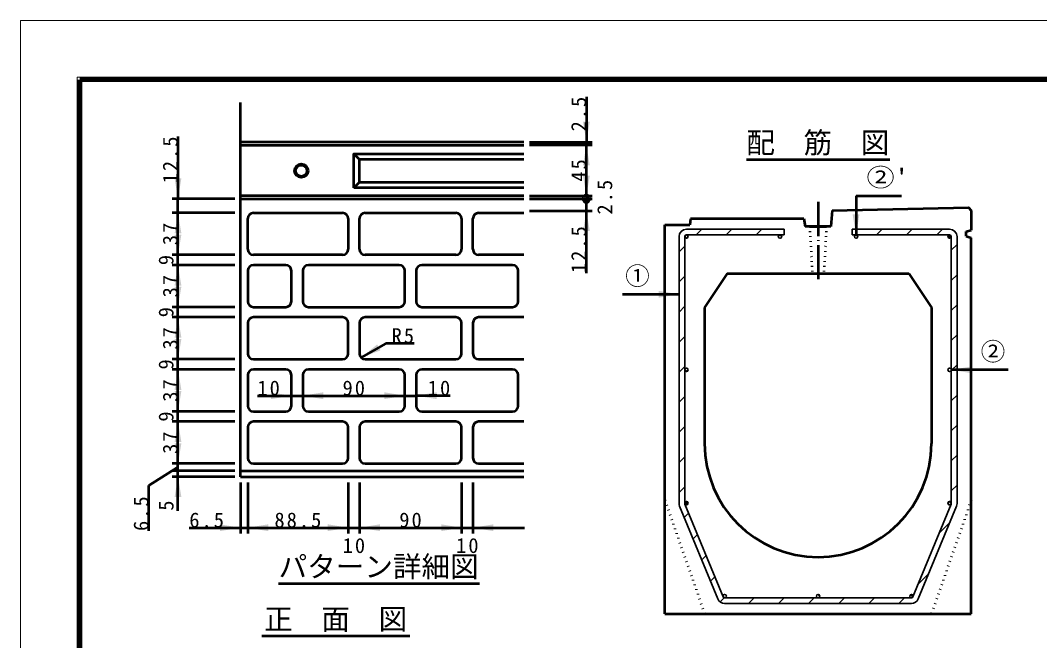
# Model space of a CAD drawing. Units: millimetres, scale not verified, with parts at other scales. Extents: x -2102 to 2102, y -1485 to 1485.
# Drawn here: x -2102 to -306, y 391 to 1485 of the extents above; entities that cross this region are included whole.
import ezdxf
from ezdxf.enums import TextEntityAlignment as Align

# ---------------------------------------------------------------- set-up
doc = ezdxf.new("R2010")
doc.units = ezdxf.units.MM
doc.header["$LTSCALE"] = 5
doc.linetypes.add('DOTTED', pattern=[1.75, 0.25, -1.5])
doc.linetypes.add('LONG_DASHED_DOTTED', pattern=[15.25, 12, -1.5, 0.25, -1.5])
doc.layers.add('0-0_V-nasSTD', color=7, linetype='Continuous', lineweight=35)
doc.layers.add('0-1_0', color=7, linetype='Continuous', lineweight=50)
doc.styles.add('ＭＳ ゴシック', font='')
doc.styles.get('ＭＳ ゴシック').set_extended_font_data('MS Gothic')

msp = doc.modelspace()

# ---------------------------------------------------------------- linework, layer by layer
at = {"layer": '0-0_V-nasSTD', "lineweight": 100}
msp.add_line((-1997.5, 1380), (-1997.5, -1380), dxfattribs=at)
at = {"layer": '0-0_V-nasSTD', "lineweight": 50}
for p, q in [((-1714.642, 680.452), (-1714.642, 1340.452)), ((-629.21, 1175.789), (-629.21, 1106.789)), ((-921.21, 1134.789), (-922.21, 1124.789)), ((-721.21, 1134.789), (-921.21, 1134.789)), ((-721.21, 1134.789), (-718.71, 1121.789)), ((-671.21, 1149.789), (-673.71, 1121.789)), ((-966.21, 1124.789), (-922.21, 1124.789)), ((-673.71, 1121.789), (-718.71, 1121.789)), ((-711.21, 1121.789), (-681.21, 1121.789))]:
    msp.add_line(p, q, dxfattribs=at)
at = {"layer": '0-0_V-nasSTD'}
for p, q in [((-928.21, 1116.789), (-756.21, 1116.789)), ((-911.283, 1106.789), (-901.283, 1116.789)), ((-858.25, 1106.789), (-848.25, 1116.789)), ((-805.217, 1106.789), (-795.217, 1116.789)), ((-756.21, 1116.789), (-756.21, 1106.789)), ((-636.21, 1116.789), (-636.21, 1106.789)), ((-636.21, 1116.789), (-464.21, 1116.789)), ((-636.21, 1116.697), (-636.118, 1116.789)), ((-629.21, 1116.789), (-636.21, 1116.789)), ((-629.21, 1116.789), (-629.21, 1106.789)), ((-593.085, 1106.789), (-583.085, 1116.789)), ((-540.052, 1106.789), (-530.052, 1116.789)), ((-487.019, 1106.789), (-477.019, 1116.789)), ((-941.21, 1103.789), (-941.21, 633.38)), ((-931.21, 1103.789), (-931.21, 633.371)), ((-931.156, 1104.352), (-927.646, 1100.842)), ((-928.21, 1106.789), (-756.21, 1106.789)), ((-763.824, 1106.789), (-763.21, 1106.789)), ((-763.824, 1106.725), (-760.273, 1103.175)), ((-763.21, 1106.789), (-756.21, 1106.789)), ((-636.21, 1106.789), (-464.21, 1106.789)), ((-629.521, 1106.773), (-626.226, 1103.478)), ((-466.172, 1106.058), (-461.94, 1101.827)), ((-461.21, 1103.789), (-461.21, 633.371)), ((-451.21, 1103.789), (-451.21, 633.375)), ((-941.21, 1076.862), (-931.21, 1086.862)), ((-461.21, 1079.565), (-451.21, 1089.565)), ((-941.21, 1023.829), (-931.21, 1033.829)), ((-461.21, 1026.532), (-451.21, 1036.532)), ((-941.21, 970.796), (-931.21, 980.796)), ((-461.21, 973.499), (-451.21, 983.499)), ((-941.21, 917.763), (-931.21, 927.763)), ((-461.21, 920.466), (-451.21, 930.466)), ((-941.21, 864.73), (-931.21, 874.73)), ((-931.21, 868.789), (-931.21, 870.203)), ((-930.855, 870.203), (-926.795, 866.143)), ((-461.21, 867.433), (-451.21, 877.433)), ((-941.21, 811.697), (-931.21, 821.697)), ((-461.21, 814.4), (-451.21, 824.4)), ((-941.21, 758.664), (-931.21, 768.664)), ((-461.21, 761.367), (-451.21, 771.367)), ((-941.21, 705.631), (-931.21, 715.631)), ((-461.21, 708.334), (-451.21, 718.334)), ((-461.21, 655.301), (-451.21, 665.301)), ((-941.21, 652.598), (-931.21, 662.598)), ((-930.984, 632.229), (-863.626, 468.647)), ((-930.984, 632.229), (-930.984, 632.229)), ((-930.984, 632.229), (-930.984, 632.229)), ((-930.37, 635.87), (-926.128, 631.628)), ((-461.436, 632.229), (-528.793, 468.647)), ((-464.576, 636.766), (-461.232, 633.423)), ((-461.436, 632.229), (-461.436, 632.229)), ((-940.231, 628.43), (-872.869, 464.839)), ((-940.231, 628.43), (-940.231, 628.43)), ((-940.231, 628.43), (-940.231, 628.43)), ((-932.097, 608.678), (-924.439, 616.335)), ((-519.548, 464.839), (-452.189, 628.425)), ((-452.189, 628.425), (-452.189, 628.425)), ((-482.567, 580.91), (-464.185, 599.293)), ((-916.629, 571.112), (-908.971, 578.77)), ((-901.161, 533.547), (-893.503, 541.205)), ((-885.693, 495.982), (-878.035, 503.64)), ((-519.69, 490.754), (-501.308, 509.137)), ((-863.806, 470.312), (-860.329, 466.835)), ((-863.626, 468.647), (-863.626, 468.647)), ((-863.626, 468.647), (-863.626, 468.647)), ((-863.626, 468.647), (-863.626, 468.647)), ((-696.558, 472.769), (-693.23, 469.441)), ((-533.354, 472.199), (-529.157, 468.003)), ((-528.793, 468.647), (-528.793, 468.647)), ((-528.793, 468.647), (-528.793, 468.647)), ((-528.793, 468.647), (-528.793, 468.647)), ((-872.869, 464.839), (-872.869, 464.839)), ((-872.869, 464.839), (-872.869, 464.839)), ((-868.989, 459.653), (-861.724, 466.918)), ((-860.852, 466.789), (-531.567, 466.789)), ((-860.329, 466.789), (-860.852, 466.789)), ((-860.849, 456.789), (-531.569, 456.789)), ((-818.821, 456.789), (-808.821, 466.789)), ((-765.788, 456.789), (-755.788, 466.789)), ((-712.755, 456.789), (-702.755, 466.789)), ((-531.567, 466.789), (-696.21, 466.789)), ((-531.567, 466.789), (-696.21, 466.789)), ((-659.722, 456.789), (-649.722, 466.789)), ((-606.689, 456.789), (-596.689, 466.789)), ((-553.656, 456.789), (-543.656, 466.789)), ((-519.548, 464.839), (-519.548, 464.839))]:
    msp.add_line(p, q, dxfattribs=at)
at = {"layer": '0-0_V-nasSTD', "lineweight": 18}
for points in [[(-2102.5, -1485), (-2102.5, 1485), (2102.5, 1485), (2102.5, -1485)], [(-2002.5, -1385), (-2002.5, 1385), (2002.5, 1385), (2002.5, -1385)]]:
    msp.add_lwpolyline(points, close=True, dxfattribs=at)
at = {"layer": '0-0_V-nasSTD', "lineweight": 100}
msp.add_lwpolyline([(1997.5, -1380), (1997.5, 1380), (-1997.5, 1380)], dxfattribs=at)
at = {"layer": '0-0_V-nasSTD'}
msp.add_lwpolyline([(-519.548, 464.839), (-519.548, 464.839), (-452.189, 628.425)], dxfattribs=at)
for centre in [(-928.21, 1103.789), (-763.21, 1103.789), (-629.21, 1103.789), (-629.21, 1103.789), (-464.21, 1103.789), (-928.21, 868.789), (-464.21, 868.789), (-928.21, 633.789), (-464.21, 633.789), (-860.852, 469.789), (-696.21, 469.789), (-531.567, 469.789)]:
    msp.add_circle(centre, 3, dxfattribs=at)
for centre, radius, start, end in [((-928.21, 1103.789), 13, 90, 180), ((-928.21, 1103.789), 13, 90, 180), ((-464.21, 1103.789), 13, 0, 90), ((-928.21, 1103.789), 3, 90, 180), ((-928.21, 1103.789), 3, 90, 180), ((-928.21, 1103.789), 3, 169.17571, 180), ((-928.21, 1103.789), 3, 90, 169.17571), ((-464.21, 1103.789), 3, 0, 90), ((-464.21, 1103.789), 3, 0, 90), ((-464.21, 1103.789), 3, 0, 90), ((-928.21, 633.38), 13, 180, 202.38013), ((-928.21, 633.371), 3, 180, 202.38013), ((-464.21, 633.789), 3, 0, 330.64995), ((-464.21, 633.789), 3, 330.64995, 0), ((-464.21, 633.789), 3, 330.64995, 0), ((-464.21, 633.371), 3, 337.61987, 0), ((-464.21, 633.375), 13, 337.61987, 0), ((-464.21, 633.375), 13, 337.61987, 0), ((-860.852, 469.789), 3, 202.38053, 270.00103), ((-531.567, 469.789), 3, 270, 337.61987), ((-531.567, 469.789), 3, 323.45593, 337.61947), ((-860.849, 469.789), 13, 202.38013, 270), ((-531.569, 469.789), 13, 270, 337.61987)]:
    msp.add_arc(centre, radius, start, end, dxfattribs=at)
for points in [[(-1110.642, 1306.452), (-1104.642, 1270.452), (-1098.642, 1306.452)], [(-1110.642, 1229.452), (-1104.642, 1265.452), (-1098.642, 1229.452)], [(-1830.642, 1206.452), (-1824.642, 1170.452), (-1818.642, 1206.452)], [(-1110.642, 1211.452), (-1104.642, 1175.452), (-1098.642, 1211.452)], [(-1830.642, 1109.452), (-1824.642, 1145.452), (-1818.642, 1109.452)], [(-1110.642, 1113.452), (-1104.642, 1149.452), (-1098.642, 1113.452)], [(-635.21, 1142.789), (-629.21, 1106.789), (-623.21, 1142.789)], [(-1830.642, 1107.452), (-1824.642, 1071.452), (-1818.642, 1107.452)], [(-1830.642, 1017.452), (-1824.642, 1053.452), (-1818.642, 1017.452)], [(-1830.642, 1015.452), (-1824.642, 979.452), (-1818.642, 1015.452)], [(-977.21, 996.036), (-977.21, 1008.036), (-941.21, 1002.036)], [(-1830.642, 925.452), (-1824.642, 961.452), (-1818.642, 925.452)], [(-1830.642, 923.452), (-1824.642, 887.452), (-1818.642, 923.452)], [(-1501.713, 890.38), (-1473.536, 913.577), (-1467.536, 903.184)], [(-1830.642, 833.452), (-1824.642, 869.452), (-1818.642, 833.452)], [(-461.21, 868.789), (-425.21, 862.789), (-425.21, 874.789)], [(-1830.642, 831.452), (-1824.642, 795.452), (-1818.642, 831.452)], [(-1660.642, 817.193), (-1660.642, 829.193), (-1624.642, 823.193)], [(-1604.642, 823.193), (-1568.642, 817.193), (-1568.642, 829.193)], [(-1460.642, 817.193), (-1460.642, 829.193), (-1424.642, 823.193)], [(-1404.642, 823.193), (-1368.642, 817.193), (-1368.642, 829.193)], [(-1830.642, 741.452), (-1824.642, 777.452), (-1818.642, 741.452)], [(-1830.642, 739.452), (-1824.642, 703.452), (-1818.642, 739.452)], [(-1830.642, 644.452), (-1824.642, 680.452), (-1818.642, 644.452)], [(-1750.642, 584.452), (-1750.642, 596.452), (-1714.642, 590.452)], [(-1701.642, 590.452), (-1665.642, 584.452), (-1665.642, 596.452)], [(-1560.642, 584.452), (-1560.642, 596.452), (-1524.642, 590.452)], [(-1504.642, 590.452), (-1468.642, 584.452), (-1468.642, 596.452)], [(-1360.642, 584.452), (-1360.642, 596.452), (-1324.642, 590.452)], [(-1304.642, 590.452), (-1268.642, 584.452), (-1268.642, 596.452)]]:
    msp.add_solid(points, dxfattribs=at)
at = {"layer": '0-1_0'}
for p, q in [((-1104.642, 1350.452), (-1104.642, 1270.452)), ((-1824.642, 1280.452), (-1824.642, 1170.452)), ((-1214.642, 1270.452), (-1714.642, 1270.452)), ((-1214.642, 1264.452), (-1714.642, 1264.452)), ((-1204.642, 1270.452), (-1094.642, 1270.452)), ((-1204.642, 1265.452), (-1094.642, 1265.452)), ((-1104.642, 1270.452), (-1104.642, 1264.452)), ((-1104.642, 1175.452), (-1104.642, 1265.452)), ((-1514.642, 1189.952), (-1514.642, 1249.952)), ((-1504.642, 1199.952), (-1504.642, 1239.952)), ((-1214.642, 1239.952), (-1504.642, 1239.952)), ((-822.613, 1239.789), (-569.807, 1239.789)), ((-1504.642, 1199.952), (-1514.642, 1189.952)), ((-1214.642, 1189.952), (-1514.642, 1189.952)), ((-1504.642, 1199.952), (-1214.642, 1199.952)), ((-1724.642, 1170.452), (-1834.642, 1170.452)), ((-1824.642, 1145.452), (-1824.642, 1170.452)), ((-1214.642, 1175.452), (-1714.642, 1175.452)), ((-1714.642, 1170.452), (-1214.642, 1170.452)), ((-1204.642, 1175.452), (-1094.642, 1175.452)), ((-1204.642, 1170.452), (-1094.642, 1170.452)), ((-1204.642, 1170.452), (-1094.642, 1170.452)), ((-1104.642, 1175.452), (-1104.642, 1170.452)), ((-1104.642, 1149.452), (-1104.642, 1170.452)), ((-629.21, 1175.789), (-549.21, 1175.789)), ((-1724.642, 1145.452), (-1834.642, 1145.452)), ((-1824.642, 1071.452), (-1824.642, 1145.452)), ((-1701.642, 1081.452), (-1701.642, 1135.452)), ((-1691.642, 1145.452), (-1534.642, 1145.452)), ((-1524.642, 1135.452), (-1524.642, 1081.452)), ((-1504.642, 1081.452), (-1504.642, 1135.452)), ((-1494.642, 1145.452), (-1334.642, 1145.452)), ((-1324.642, 1135.452), (-1324.642, 1081.452)), ((-1304.642, 1081.452), (-1304.642, 1135.452)), ((-1294.642, 1145.452), (-1214.642, 1145.452)), ((-1204.642, 1149.452), (-1094.642, 1149.452)), ((-1104.642, 1039.452), (-1104.642, 1149.452)), ((-426.21, 1149.789), (-426.21, 1114.804)), ((-966.21, 438.789), (-966.21, 1124.789)), ((-435.21, 1112.789), (-426.21, 1114.804)), ((-435.21, 1104.789), (-435.21, 1112.789)), ((-435.21, 1104.789), (-426.21, 1101.431)), ((-426.21, 438.789), (-426.21, 1101.431)), ((-1724.642, 1071.452), (-1834.642, 1071.452)), ((-1824.642, 1053.452), (-1824.642, 1071.452)), ((-1534.642, 1071.452), (-1691.642, 1071.452)), ((-1334.642, 1071.452), (-1494.642, 1071.452)), ((-1214.642, 1071.452), (-1294.642, 1071.452)), ((-1724.642, 1053.452), (-1834.642, 1053.452)), ((-1824.642, 979.452), (-1824.642, 1053.452)), ((-1701.642, 1043.452), (-1701.642, 989.452)), ((-1634.642, 1053.452), (-1691.642, 1053.452)), ((-1624.642, 989.452), (-1624.642, 1043.452)), ((-1604.642, 1043.452), (-1604.642, 989.452)), ((-1434.642, 1053.452), (-1594.642, 1053.452)), ((-1424.642, 989.452), (-1424.642, 1043.452)), ((-1404.642, 1043.452), (-1404.642, 989.452)), ((-1234.642, 1053.452), (-1394.642, 1053.452)), ((-1224.642, 989.452), (-1224.642, 1043.452)), ((-856.21, 1038.789), (-896.21, 978.789)), ((-856.21, 1038.789), (-536.21, 1038.789)), ((-536.21, 1038.789), (-496.21, 978.789)), ((-1041.21, 1002.036), (-941.21, 1002.036)), ((-1724.642, 979.452), (-1834.642, 979.452)), ((-1724.642, 979.452), (-1834.642, 979.452)), ((-1824.642, 961.452), (-1824.642, 979.452)), ((-1691.642, 979.452), (-1634.642, 979.452)), ((-1594.642, 979.452), (-1434.642, 979.452)), ((-1394.642, 979.452), (-1234.642, 979.452)), ((-896.21, 978.789), (-896.21, 738.789)), ((-496.21, 978.789), (-496.21, 738.789)), ((-1724.642, 961.452), (-1834.642, 961.452)), ((-1824.642, 887.452), (-1824.642, 961.452)), ((-1534.642, 961.452), (-1691.642, 961.452)), ((-1334.642, 961.452), (-1494.642, 961.452)), ((-1214.642, 961.452), (-1294.642, 961.452)), ((-1701.642, 951.452), (-1701.642, 897.452)), ((-1524.642, 897.452), (-1524.642, 951.452)), ((-1504.642, 951.452), (-1504.642, 897.452)), ((-1324.642, 897.452), (-1324.642, 951.452)), ((-1304.642, 951.452), (-1304.642, 897.452)), ((-1458.412, 915.38), (-1501.713, 890.38)), ((-1408.412, 915.38), (-1458.412, 915.38)), ((-1724.642, 887.452), (-1834.642, 887.452)), ((-1724.642, 887.452), (-1834.642, 887.452)), ((-1824.642, 869.452), (-1824.642, 887.452)), ((-1691.642, 887.452), (-1534.642, 887.452)), ((-1494.642, 887.452), (-1334.642, 887.452)), ((-1294.642, 887.452), (-1214.642, 887.452)), ((-1724.642, 869.452), (-1834.642, 869.452)), ((-1824.642, 795.452), (-1824.642, 869.452)), ((-1634.642, 869.452), (-1691.642, 869.452)), ((-1434.642, 869.452), (-1594.642, 869.452)), ((-1234.642, 869.452), (-1394.642, 869.452)), ((-361.21, 868.789), (-461.21, 868.789)), ((-1701.642, 859.452), (-1701.642, 805.452)), ((-1624.642, 805.452), (-1624.642, 859.452)), ((-1604.642, 859.452), (-1604.642, 805.452)), ((-1424.642, 805.452), (-1424.642, 859.452)), ((-1404.642, 859.452), (-1404.642, 805.452)), ((-1224.642, 805.452), (-1224.642, 859.452)), ((-1684.642, 823.193), (-1624.642, 823.193)), ((-1624.642, 823.193), (-1604.642, 823.193)), ((-1604.642, 823.193), (-1424.642, 823.193)), ((-1424.642, 823.193), (-1404.642, 823.193)), ((-1344.642, 823.193), (-1404.642, 823.193)), ((-1724.642, 795.452), (-1834.642, 795.452)), ((-1724.642, 795.452), (-1834.642, 795.452)), ((-1824.642, 777.452), (-1824.642, 795.452)), ((-1691.642, 795.452), (-1634.642, 795.452)), ((-1594.642, 795.452), (-1434.642, 795.452)), ((-1394.642, 795.452), (-1234.642, 795.452)), ((-1724.642, 777.452), (-1834.642, 777.452)), ((-1534.642, 777.452), (-1691.642, 777.452)), ((-1334.642, 777.452), (-1494.642, 777.452)), ((-1214.642, 777.452), (-1294.642, 777.452)), ((-1701.642, 767.452), (-1701.642, 713.452)), ((-1524.642, 713.452), (-1524.642, 767.452)), ((-1504.642, 767.452), (-1504.642, 713.452)), ((-1324.642, 713.452), (-1324.642, 767.452)), ((-1304.642, 767.452), (-1304.642, 713.452)), ((-1724.642, 703.452), (-1834.642, 703.452)), ((-1691.642, 703.452), (-1534.642, 703.452)), ((-1494.642, 703.452), (-1334.642, 703.452)), ((-1294.642, 703.452), (-1214.642, 703.452)), ((-1876.178, 664.735), (-1824.642, 696.952)), ((-1724.642, 690.452), (-1834.642, 690.452)), ((-1824.642, 680.452), (-1824.642, 690.452)), ((-1714.642, 690.452), (-1214.642, 690.452)), ((-1724.642, 680.452), (-1834.642, 680.452)), ((-1824.642, 620.452), (-1824.642, 680.452)), ((-1714.642, 680.452), (-1214.642, 680.452)), ((-1714.642, 670.452), (-1714.642, 580.452)), ((-1701.642, 670.452), (-1701.642, 580.452)), ((-1524.642, 670.452), (-1524.642, 580.452)), ((-1504.642, 670.452), (-1504.642, 580.452)), ((-1324.642, 670.452), (-1324.642, 580.452)), ((-1304.642, 670.452), (-1304.642, 580.452)), ((-1876.178, 584.735), (-1876.178, 664.735)), ((-1804.642, 590.452), (-1714.642, 590.452)), ((-1714.642, 590.452), (-1701.642, 590.452)), ((-1701.642, 590.452), (-1524.642, 590.452)), ((-1524.642, 590.452), (-1504.642, 590.452)), ((-1504.642, 590.452), (-1324.642, 590.452)), ((-1324.642, 590.452), (-1304.642, 590.452)), ((-1304.642, 590.452), (-1213.642, 590.452)), ((-1647.26, 492.311), (-1293.25, 492.311)), ((-966.21, 438.789), (-426.21, 438.789)), ((-1676.613, 399.655), (-1415.807, 399.655))]:
    msp.add_line(p, q, dxfattribs=at)
at = {"layer": '0-1_0', "linetype": 'LONG_DASHED_DOTTED'}
msp.add_line((-696.21, 1164.789), (-696.21, 1023.789), dxfattribs=at)
at = {"layer": '0-1_0', "linetype": 'DOTTED'}
for p, q in [((-711.21, 1121.789), (-706.21, 1038.789)), ((-681.21, 1121.789), (-686.21, 1038.789)), ((-966.21, 638.789), (-896.21, 438.789)), ((-426.21, 638.789), (-496.21, 438.789))]:
    msp.add_line(p, q, dxfattribs=at)
at = {"layer": '0-1_0'}
for points in [[(-1504.642, 1239.952), (-1514.642, 1249.952), (-1214.642, 1249.952)], [(-671.21, 1149.789), (-431.21, 1154.789), (-426.21, 1149.789)], [(-1824.642, 690.452), (-1824.642, 703.452), (-1824.642, 777.452)]]:
    msp.add_lwpolyline(points, dxfattribs=at)
for radius in [12, 10]:
    msp.add_circle((-1607.242, 1219.952), radius, dxfattribs=at)
for centre, radius, start, end in [((-1104.642, 1170.452), 6.25, 90, 270), ((-1104.642, 1170.452), 6.25, 270, 90), ((-1691.642, 1135.452), 10, 90, 180), ((-1534.642, 1135.452), 10, 0, 90), ((-1494.642, 1135.452), 10, 90, 180), ((-1334.642, 1135.452), 10, 0, 90), ((-1294.642, 1135.452), 10, 90, 180), ((-1691.642, 1081.452), 10, 180, 270), ((-1534.642, 1081.452), 10, 270, 0), ((-1494.642, 1081.452), 10, 180, 270), ((-1334.642, 1081.452), 10, 270, 0), ((-1294.642, 1081.452), 10, 180, 270), ((-1691.642, 1043.452), 10, 90, 180), ((-1634.642, 1043.452), 10, 0, 90), ((-1594.642, 1043.452), 10, 90, 180), ((-1434.642, 1043.452), 10, 0, 90), ((-1394.642, 1043.452), 10, 90, 180), ((-1234.642, 1043.452), 10, 0, 90), ((-1691.642, 989.452), 10, 180, 270), ((-1634.642, 989.452), 10, 270, 0), ((-1594.642, 989.452), 10, 180, 270), ((-1434.642, 989.452), 10, 270, 0), ((-1394.642, 989.452), 10, 180, 270), ((-1234.642, 989.452), 10, 270, 0), ((-1691.642, 951.452), 10, 90, 180), ((-1534.642, 951.452), 10, 0, 90), ((-1494.642, 951.452), 10, 90, 180), ((-1334.642, 951.452), 10, 0, 90), ((-1294.642, 951.452), 10, 90, 180), ((-1691.642, 897.452), 10, 180, 270), ((-1534.642, 897.452), 10, 270, 0), ((-1494.642, 897.452), 10, 180, 270), ((-1334.642, 897.452), 10, 270, 0), ((-1294.642, 897.452), 10, 180, 270), ((-1691.642, 859.452), 10, 90, 180), ((-1634.642, 859.452), 10, 0, 90), ((-1594.642, 859.452), 10, 90, 180), ((-1434.642, 859.452), 10, 0, 90), ((-1394.642, 859.452), 10, 90, 180), ((-1234.642, 859.452), 10, 0, 90), ((-1691.642, 805.452), 10, 180, 270), ((-1634.642, 805.452), 10, 270, 0), ((-1594.642, 805.452), 10, 180, 270), ((-1434.642, 805.452), 10, 270, 0), ((-1394.642, 805.452), 10, 180, 270), ((-1234.642, 805.452), 10, 270, 0), ((-1691.642, 767.452), 10, 90, 180), ((-1534.642, 767.452), 10, 0, 90), ((-1494.642, 767.452), 10, 90, 180), ((-1334.642, 767.452), 10, 0, 90), ((-1294.642, 767.452), 10, 90, 180), ((-696.21, 738.789), 200, 180, 270), ((-696.21, 738.789), 200, 270, 0), ((-1691.642, 713.452), 10, 180, 270), ((-1534.642, 713.452), 10, 270, 0), ((-1494.642, 713.452), 10, 180, 270), ((-1334.642, 713.452), 10, 270, 0), ((-1294.642, 713.452), 10, 180, 270)]:
    msp.add_arc(centre, radius, start, end, dxfattribs=at)

# ---------------------------------------------------------------- texts
at = {"layer": '0-0_V-nasSTD', "style": 'ＭＳ ゴシック'}
for s, height, p in [('配\u3000筋\u3000図', 36.95, (-822.613, 1239.789)), ('①', 31.67, (-1036.21, 1009.036)), ('②', 31.67, (-409.41, 875.789)), ('パターン詳細図', 36.95, (-1647.26, 492.311)), ('正\u3000面\u3000図', 36.95, (-1672.613, 399.655))]:
    msp.add_text(s, height=height, dxfattribs=at).set_placement(p, align=Align.BOTTOM_LEFT)
at = {"layer": '0-0_V-nasSTD', "style": 'ＭＳ ゴシック', "width": 1.15}
msp.add_text("②'", height=31.67, dxfattribs=at).set_placement((-610.81, 1182.789), align=Align.BOTTOM_LEFT)
at = {"layer": '0-0_V-nasSTD', "style": 'ＭＳ ゴシック'}
for s, p in [('9', (-1824.642, 1053.452)), ('9', (-1824.642, 961.452)), ('9', (-1824.642, 869.452)), ('9', (-1824.642, 777.452)), ('5', (-1824.642, 620.452))]:
    msp.add_text(s, height=26.39, rotation=90, dxfattribs=at).set_placement(p, align=Align.BOTTOM_LEFT)
at = {"layer": '0-0_V-nasSTD', "char_height": 26.39, "attachment_point": 7, "rotation": 90, "style": 'ＭＳ ゴシック'}
for s, insert in [('\\T1.2;2.5', (-1104.642, 1289.252)), ('\\T1.2;12.5', (-1824.642, 1197.652)), ('\\T1.2;45', (-1104.642, 1200.652)), ('\\T1.2;2.5', (-1058.646, 1142.764)), ('\\T1.2;37', (-1824.642, 1088.652)), ('\\T1.2;12.5', (-1104.642, 1039.452)), ('\\T1.2;37', (-1824.642, 996.652)), ('\\T1.2;37', (-1824.642, 904.652)), ('\\T1.2;37', (-1824.642, 812.652)), ('\\T1.2;37', (-1824.642, 720.652)), ('\\T1.2;6.5', (-1876.178, 584.735))]:
    msp.add_mtext(s, dxfattribs=dict(at, insert=insert))
at = {"layer": '0-0_V-nasSTD', "char_height": 26.39, "attachment_point": 7, "style": 'ＭＳ ゴシック'}
for s, insert in [('\\T1.2;R5', (-1448.012, 915.38)), ('\\T1.2;10', (-1684.642, 823.193)), ('\\T1.2;90', (-1534.442, 823.193)), ('\\T1.2;10', (-1384.242, 823.193)), ('\\T1.2;6.5', (-1804.642, 590.452)), ('\\T1.2;88.5', (-1654.542, 590.452)), ('\\T1.2;90', (-1434.442, 590.452)), ('\\T1.2;10', (-1534.297, 545.452)), ('\\T1.2;10', (-1334.297, 545.452))]:
    msp.add_mtext(s, dxfattribs=dict(at, insert=insert))

doc.saveas('drawing.dxf')
